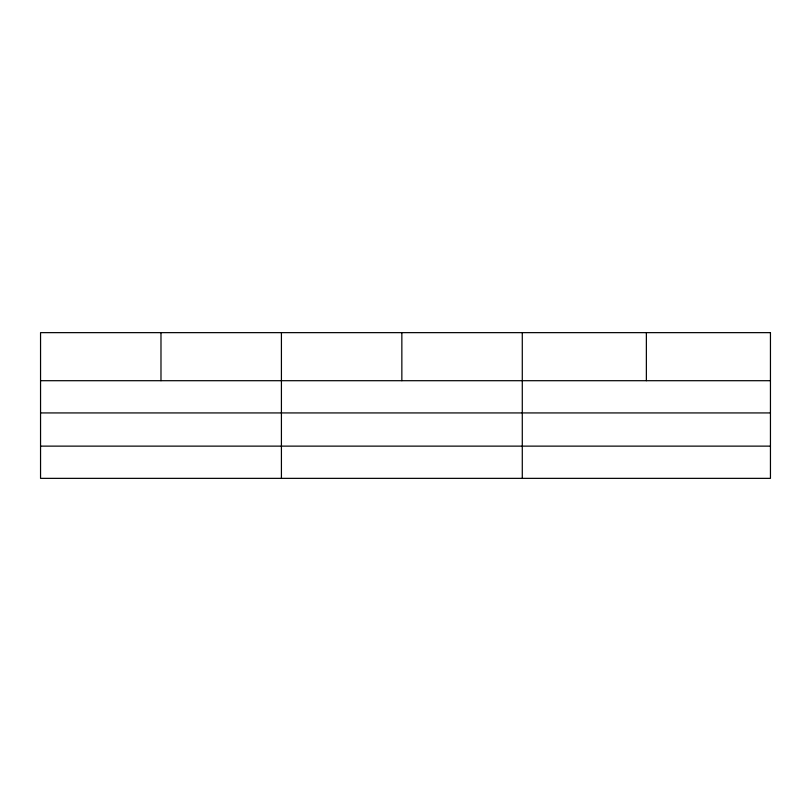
<?xml version="1.0" encoding="UTF-8"?>
<svg xmlns="http://www.w3.org/2000/svg" width="811" height="811" viewBox="0 0 811 811"><rect width="100%" height="100%" fill="white"/><g stroke="black" fill="none" stroke-linecap="round" stroke-linejoin="round"><path stroke-width="1.22" d="M40.55 380.704L770.45 380.704M40.55 412.931L770.45 412.931M40.55 446.131L770.45 446.131M646.367 332.642L646.367 380.704M522.284 332.642L522.284 478.358M401.85 332.642L401.85 380.704M281.417 332.642L281.417 478.358M160.983 332.642L160.983 380.704M770.45 332.642L40.55 332.642L40.55 478.358L770.45 478.358L770.45 332.642"/></g></svg>
